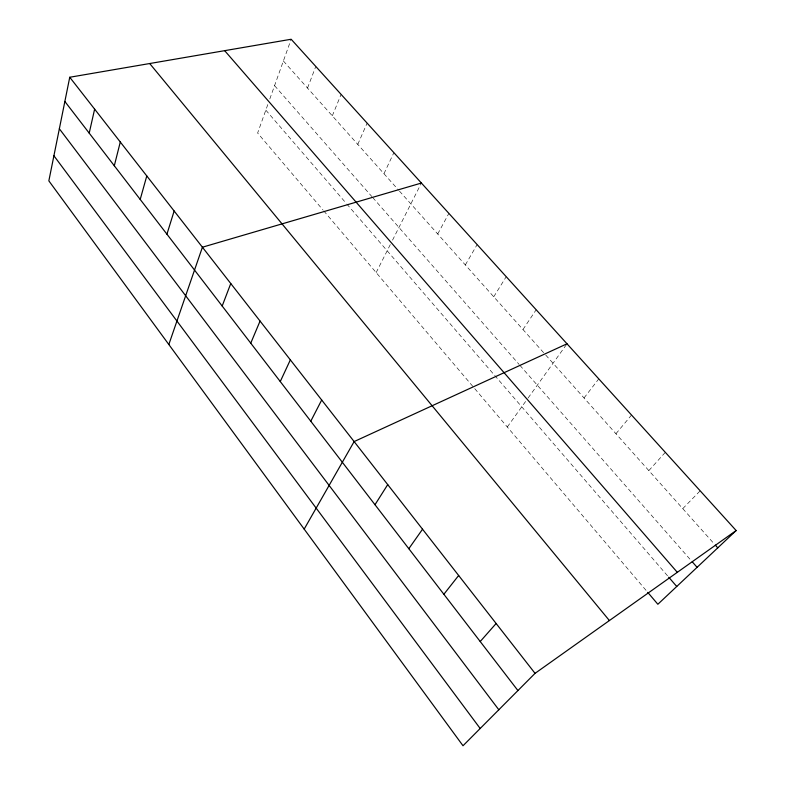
<?xml version="1.0" encoding="UTF-8"?>
<svg xmlns="http://www.w3.org/2000/svg" width="785" height="785" viewBox="0 0 785 785"><rect width="100%" height="100%" fill="white"/><g stroke="black" fill="none" stroke-linecap="round" stroke-linejoin="round"><path stroke-width="0.59" stroke-dasharray="3.92 2.94" d="M267.803 104.562L257.627 133.038L322.949 209.948M269.795 98.998L291.156 39.25M307.514 88.057L315.796 66.45M332.31 115.837L341.102 94.396M357.774 144.381L367.125 123.117M383.953 173.72L393.874 152.653M376.152 272.581L390.38 244.429M392.52 240.181L421.398 183.042M437.726 233.989L448.873 213.383M465.338 264.938L477.143 244.586M493.736 296.779L506.227 276.693M522.967 329.533L536.165 309.751M507.296 426.981L527.412 398.957M528.119 397.966L566.309 344.772M584.03 397.966L598.778 378.88M615.94 433.742L631.533 415.039M648.842 470.608L665.317 452.337M682.764 508.631L700.171 490.811M283.385 61.004L398.633 190.176M399.447 191.089L544.918 354.133M545.732 355.046L714.507 544.211M274.564 85.653L371.923 196.642M372.718 197.545L519.13 364.456M519.925 365.359L690.633 559.96M265.821 110.126L346.038 203.119M346.813 204.021L667.937 576.268M323.744 210.871L646.977 591.448"/><path stroke-width="1.18" d="M69.747 77.254L48.847 180.864L463.013 745.75L535.046 673.353L736.153 530.542L291.156 39.25L69.747 77.254L535.046 673.353M89.205 133.126L94.632 109.125M114.306 165.763L120.291 142.006M140.201 199.439L146.785 175.948M166.93 234.185L174.142 210.998M168.834 344.507L202.412 247.216L421.398 183.042M222.184 306.032L230.77 283.532M250.749 343.173L260.061 321.065M280.265 381.539L290.352 359.873M310.772 421.211L321.693 400.016M304.178 529.11L354.133 441.572L567.005 343.801M374.995 504.716L387.731 484.61M408.818 548.695L422.546 529.218M443.868 594.274L458.656 575.483M480.214 641.531L496.13 623.496M736.153 530.542L657.859 604.264L647.762 592.371M715.321 545.124L717.765 547.861M692.252 561.805L697.09 567.329M224.667 50.662L677.308 572.324M668.732 577.201L676.748 586.483M149.709 63.536L609.395 620.552M64.861 101.471L517.923 690.564M59.356 128.779L498.818 709.758M53.91 155.754L480.185 728.5"/></g></svg>
